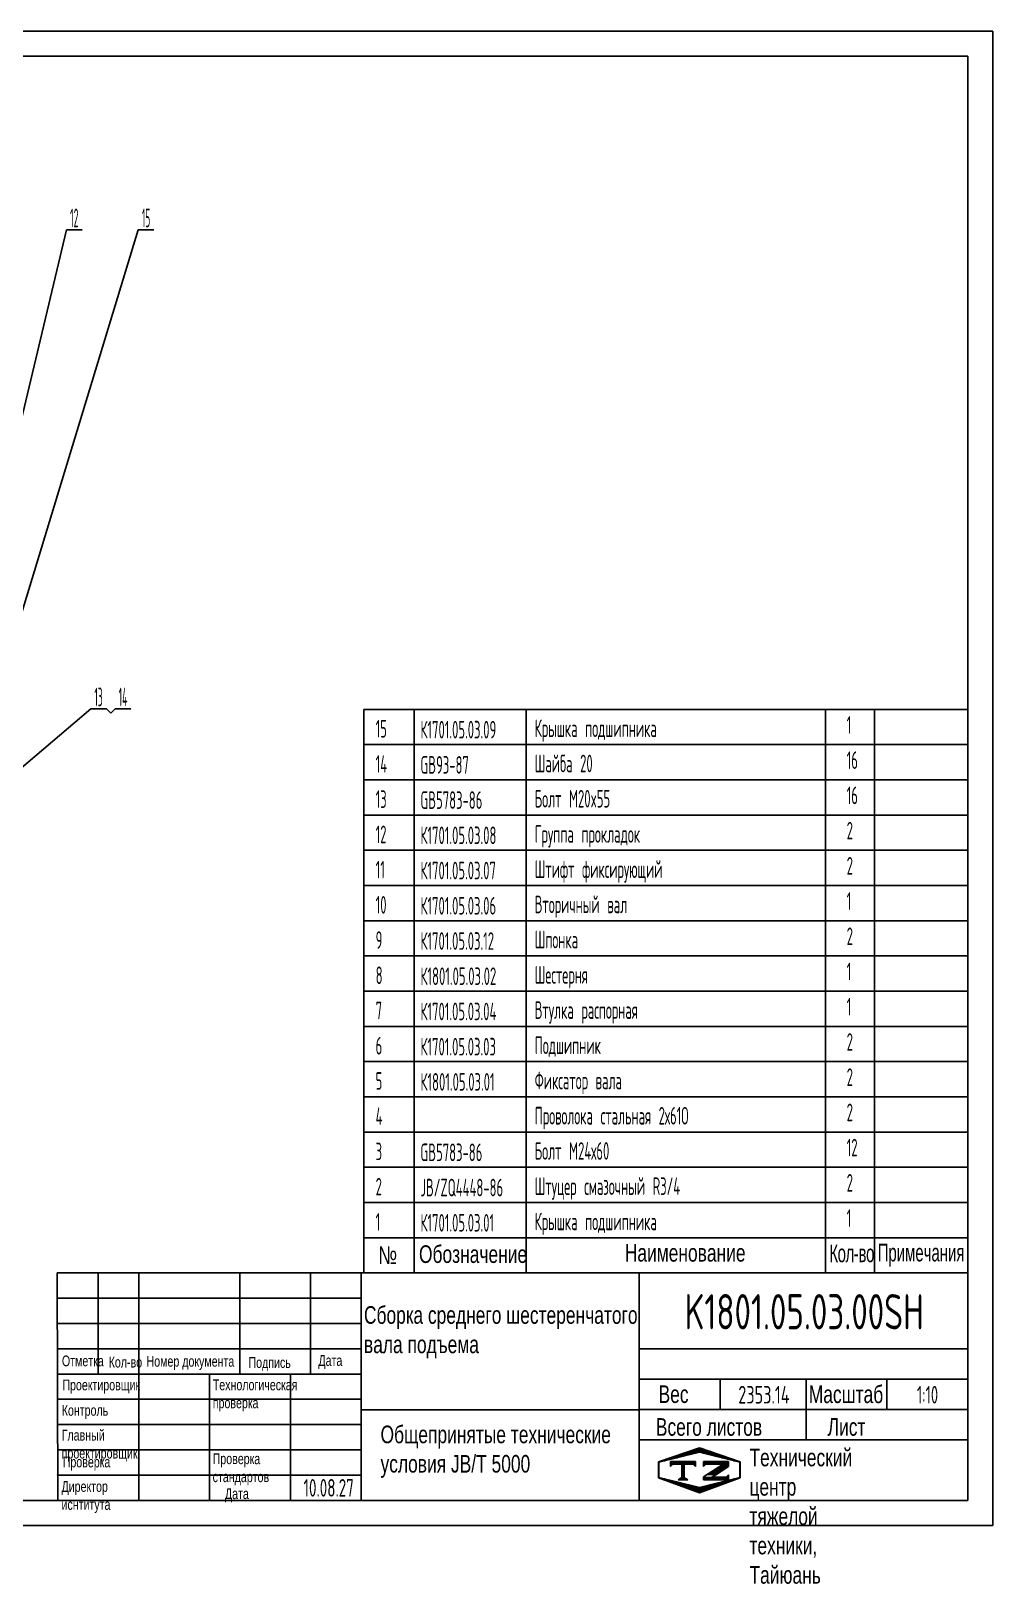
# Model space of a CAD drawing. Header units: millimetres. Extents: x 0 to 4200, y -116 to 2970.
# Drawn here: x 2289 to 4200, y -116 to 2970 of the extents above; entities that cross this region are included whole.
import ezdxf
from ezdxf.enums import TextEntityAlignment as Align

# ---------------------------------------------------------------- set-up
doc = ezdxf.new("R2010")
doc.units = ezdxf.units.MM
doc.header["$LTSCALE"] = 100
doc.header["$MEASUREMENT"] = 0
doc.linetypes.add('G', pattern=[2, 1.25, -0.25, 0.25, -0.25])
for name, color, linetype in [('01', 7, 'Continuous'), ('02', 1, 'Continuous'), ('05', 4, 'G'), ('11', 3, 'Continuous'), ('THICK', 7, 'Continuous')]:
    doc.layers.add(name, color=color, linetype=linetype)
doc.styles.add('HZLIB', font='TXT.shx', dxfattribs={"width": 0.5, "height": 35})
doc.styles.get("Standard").update_dxf_attribs({"font": 'isocp', "width": 0.707, "bigfont": 'intecad.shx'})

# ---------------------------------------------------------------- blocks, each defined once
blk = doc.blocks.new('*U17')
at = {"layer": '01'}
for points in [[(415, 292), (25, 292)], [(25, 292), (25, 5)], [(415, 5), (415, 292)], [(25, 5), (415, 5)]]:
    blk.add_lwpolyline(points, dxfattribs=at)
at = {"layer": '02'}
for points in [[(420, 297), (0, 297)], [(0, 297), (0, 0)], [(420, 0), (420, 297)], [(0, 0), (420, 0)]]:
    blk.add_lwpolyline(points, dxfattribs=at)
blk = doc.blocks.new('*X38')
at = {"color": 0}
for p, q in [((127.06, 7.8), (132.06, 7.8)), ((127.06, 7.5), (132.06, 7.5)), ((127.06, 7.2), (127.32, 7.2)), ((129.23, 6.3), (131.04, 6.3)), ((129.7, 6.6), (131.51, 6.6)), ((130.16, 6.9), (131.98, 6.9)), ((130.62, 7.2), (132.06, 7.2)), ((127.84, 5.4), (129.64, 5.4)), ((128.3, 5.7), (130.1, 5.7)), ((128.77, 6), (130.57, 6))]:
    blk.add_line(p, q, dxfattribs=at)
blk = doc.blocks.new('*X39')
at = {"color": 0}
for p, q in [((127.06, 4.8), (132.06, 4.8)), ((127.06, 4.5), (132.06, 4.5)), ((131.84, 5.1), (132.06, 5.1))]:
    blk.add_line(p, q, dxfattribs=at)
blk = doc.blocks.new('*X37')
at = {"color": 0}
for p, q in [((122.34, 4.5), (123.72, 4.5)), ((122.82, 4.8), (123.24, 4.8))]:
    blk.add_line(p, q, dxfattribs=at)
blk = doc.blocks.new('*X36')
at = {"color": 0}
for p, q in [((120.53, 7.8), (125.53, 7.8)), ((120.53, 7.5), (125.53, 7.5)), ((120.53, 7.2), (120.79, 7.2)), ((125.27, 7.2), (125.53, 7.2))]:
    blk.add_line(p, q, dxfattribs=at)
blk = doc.blocks.new('*X35')
at = {"color": 0}
for p, q in [((122.38, 9.3), (124.32, 9.3)), ((123.24, 9.6), (125.52, 9.6)), ((124.1, 9.9), (128.52, 9.9)), ((124.97, 10.2), (127.67, 10.2)), ((125.83, 10.5), (126.82, 10.5)), ((127.02, 9.6), (129.37, 9.6)), ((128.22, 9.3), (130.22, 9.3)), ((118.22, 7.8), (118.32, 7.8)), ((118.22, 7.5), (118.27, 7.5)), ((118.22, 7.2), (118.27, 7.2)), ((118.22, 6.9), (118.27, 6.9)), ((118.22, 6.6), (118.27, 6.6)), ((118.22, 6.3), (118.27, 6.3)), ((118.94, 8.1), (119.52, 8.1)), ((119.8, 8.4), (120.72, 8.4)), ((120.66, 8.7), (121.92, 8.7)), ((121.52, 9), (123.12, 9)), ((129.42, 9), (131.07, 9)), ((130.62, 8.7), (131.92, 8.7)), ((131.82, 8.4), (132.77, 8.4)), ((133.02, 8.1), (133.62, 8.1)), ((134.22, 7.8), (134.32, 7.8)), ((134.27, 7.5), (134.32, 7.5)), ((134.27, 7.2), (134.32, 7.2)), ((134.27, 6.9), (134.32, 6.9)), ((134.27, 6.6), (134.32, 6.6)), ((134.27, 6.3), (134.32, 6.3)), ((118.22, 6), (118.27, 6)), ((118.22, 5.7), (118.27, 5.7)), ((118.22, 5.4), (118.27, 5.4)), ((118.22, 5.1), (118.27, 5.1)), ((118.22, 4.8), (118.27, 4.8)), ((118.79, 4.5), (119.42, 4.5)), ((119.61, 4.2), (120.62, 4.2)), ((120.43, 3.9), (121.82, 3.9)), ((121.26, 3.6), (123.02, 3.6)), ((122.08, 3.3), (124.22, 3.3)), ((128.32, 3.3), (130.51, 3.3)), ((129.52, 3.6), (131.32, 3.6)), ((130.72, 3.9), (132.14, 3.9)), ((131.92, 4.2), (132.95, 4.2)), ((133.12, 4.5), (133.76, 4.5)), ((134.27, 6), (134.32, 6)), ((134.27, 5.7), (134.32, 5.7)), ((134.27, 5.4), (134.32, 5.4)), ((134.27, 5.1), (134.32, 5.1)), ((134.27, 4.8), (134.32, 4.8)), ((122.91, 3), (125.42, 3)), ((123.73, 2.7), (128.89, 2.7)), ((124.55, 2.4), (128.07, 2.4)), ((125.38, 2.1), (127.26, 2.1)), ((126.2, 1.8), (126.45, 1.8)), ((127.12, 3), (129.7, 3))]:
    blk.add_line(p, q, dxfattribs=at)

msp = doc.modelspace()

# ---------------------------------------------------------------- linework, layer by layer
for p, q in [((2950, 1622.0802), (2950, 502.0803)), ((2950, 1622.0802), (4150, 1622.0802)), ((3050, 1622.0802), (3050, 502.0803)), ((3272.7502, 1622.0802), (3272.7502, 502.0803)), ((3867.4873, 1622.0802), (3867.4873, 502.0803)), ((3964.3285, 1622.0802), (3964.3285, 502.0803)), ((4150, 1622.0802), (4150, 502.0803)), ((2950, 1552.0802), (4150, 1552.0802)), ((2950, 1482.0802), (4150, 1482.0802)), ((2950, 1412.0802), (4150, 1412.0802)), ((2950, 1342.0802), (4150, 1342.0802)), ((2950, 1272.0802), (4150, 1272.0802)), ((2950, 1202.0802), (4150, 1202.0802)), ((2950, 1132.0803), (4150, 1132.0803)), ((2950, 1062.0803), (4150, 1062.0803)), ((2950, 992.0803), (4150, 992.0803)), ((2950, 922.0803), (4150, 922.0803)), ((2950, 852.0803), (4150, 852.0803)), ((2950, 782.0803), (4150, 782.0803)), ((2950, 712.0803), (4150, 712.0803)), ((2950, 642.0803), (4150, 642.0803)), ((2950, 572.0803), (4150, 572.0803)), ((2950, 502.0803), (4150, 502.0803))]:
    msp.add_line(p, q)
at = {"layer": '02'}
for p, q in [((2161.6044, 1746.4771), (2358.9708, 2575.0814)), ((2223.9494, 1664.031), (2501.7192, 2575.0814)), ((2358.9708, 2575.0814), (2389.9708, 2575.0814)), ((2501.7192, 2575.0814), (2532.7192, 2575.0814)), ((2172.177, 1423.0672), (2407.2338, 1623.0975)), ((2407.2338, 1623.0975), (2438.2338, 1623.0975)), ((2438.2338, 1623.0975), (2447.0726, 1614.2587)), ((2447.0726, 1614.2587), (2455.9115, 1623.0975)), ((2455.9115, 1623.0975), (2486.9115, 1623.0975))]:
    msp.add_line(p, q, dxfattribs=at)
at = {"layer": 'THICK'}
for p, q in [((2340.3462, 502.0803), (2341.7175, 50.0097)), ((2340.3462, 502.0803), (4150, 502.0803)), ((2422.0597, 501.8623), (2422.0597, 502.0803)), ((2422.0857, 301.1601), (2422.0857, 502.0803)), ((2502.4538, 50.0097), (2502.4538, 502.0803)), ((2703.374, 301.1601), (2703.374, 502.0803)), ((2844.0182, 301.1601), (2844.0182, 502.0803)), ((2944.4784, 50.0097), (2944.4784, 502.0803)), ((3497.0091, 50.0097), (3497.0091, 502.0803)), ((4150, 50.0097), (4150, 502.0803)), ((2341.7175, 351.3901), (2944.4784, 351.3901)), ((3497.0091, 351.3901), (4150, 351.3901)), ((2341.7175, 301.1601), (2944.4784, 301.1601)), ((2643.098, 50.0097), (2643.098, 301.1601)), ((2803.8342, 50.0097), (2803.8342, 301.1601)), ((3497.0091, 291.114), (4150, 291.114)), ((3657.7453, 230.838), (3657.7453, 291.114)), ((3828.5276, 170.5619), (3828.5276, 291.114)), ((3989.2638, 230.838), (3989.2638, 291.114)), ((2944.4784, 229.9671), (3497.0091, 229.9671)), ((3497.0091, 230.838), (4150, 230.838)), ((3497.0091, 170.5619), (4150, 170.5619)), ((2341.7175, 50.0097), (4150, 50.0097))]:
    msp.add_line(p, q, dxfattribs=at)
at = {"layer": 'THICK', "color": 3}
for p, q in [((2341.7175, 451.8503), (2944.4784, 451.8503)), ((2341.7175, 401.6202), (2944.4784, 401.6202)), ((2341.7175, 250.93), (2944.4784, 250.93)), ((2341.7175, 200.6999), (2944.4784, 200.6999)), ((3535.7071, 126.4206), (3617.1305, 154.7803)), ((3617.1305, 154.7803), (3697.4964, 126.4206)), ((2341.7175, 150.4699), (2944.4784, 150.4699)), ((3535.7071, 94.8382), (3535.7071, 126.4206)), ((3536.2358, 125.7819), (3616.604, 145.8739)), ((3536.2358, 95.6438), (3536.2358, 125.7819)), ((3558.9296, 117.3111), (3558.9296, 127.3572)), ((3558.9296, 127.3572), (3609.1597, 127.3572)), ((3609.1597, 127.3572), (3609.1597, 117.3111)), ((3616.604, 145.8739), (3696.9721, 125.7819)), ((3624.5409, 127.3572), (3624.5409, 117.3111)), ((3624.5409, 127.3572), (3674.7709, 127.3572)), ((3674.7709, 127.3572), (3674.7709, 117.3111)), ((3696.9721, 125.7819), (3696.9721, 95.6438)), ((3697.4964, 126.4206), (3697.4964, 94.8382)), ((2341.7175, 100.2398), (2944.4784, 100.2398)), ((3617.1305, 65.1894), (3535.7071, 94.8382)), ((3616.604, 75.5518), (3536.2358, 95.6438)), ((3563.9526, 122.3342), (3558.9296, 117.3111)), ((3604.1367, 122.3342), (3563.9526, 122.3342)), ((3584.044, 97.1243), (3574.3122, 91.0012)), ((3581.8465, 122.3821), (3581.8465, 94.8281)), ((3584.044, 122.3821), (3584.044, 94.8281)), ((3584.044, 97.1243), (3593.7758, 91.0012)), ((3586.5554, 122.3821), (3586.5554, 94.8281)), ((3609.1597, 117.3111), (3604.1367, 122.3342)), ((3696.9721, 95.6438), (3616.604, 75.5518)), ((3697.4964, 94.8382), (3617.1305, 65.1894)), ((3624.5409, 117.3111), (3629.5639, 122.3342)), ((3664.096, 122.3342), (3624.5409, 96.7416)), ((3624.5409, 96.7416), (3624.5409, 91.0012)), ((3629.5639, 122.3342), (3664.096, 122.3342)), ((3649.036, 100.9376), (3641.3587, 96.0242)), ((3669.7465, 96.0242), (3641.3587, 96.0242)), ((3674.7696, 117.4071), (3649.036, 100.9376)), ((3674.7696, 101.0472), (3669.7465, 96.0242)), ((3674.7696, 91.0012), (3674.7696, 101.0472)), ((3574.3122, 91.0012), (3584.044, 91.0012)), ((3593.7758, 91.0012), (3584.044, 91.0012)), ((3624.5409, 91.0012), (3674.7696, 91.0012))]:
    msp.add_line(p, q, dxfattribs=at)
for p in [(2341.7175, 100.2398), (2341.7175, 50.0097)]:
    msp.add_point(p, dxfattribs=at)

# ---------------------------------------------------------------- block references
at = {"layer": '02', "xscale": 10, "yscale": 10, "zscale": 10}
msp.add_blockref('*U17', (0, 0), dxfattribs=at)
at = {"layer": 'THICK', "color": 3, "xscale": 10.0460136341635, "yscale": 10.0460136341627, "zscale": 10.04601363416272}
for name in ['*X35', '*X36', '*X38', '*X37', '*X39']:
    msp.add_blockref(name, (2348.0712, 47.5552), dxfattribs=at)

# ---------------------------------------------------------------- texts
at = {"style": 'HZLIB', "width": 0.5}
for s, p in [('1', (3909.422, 1573.6283)), ('15', (2973.3333, 1566.0802)), ('К1701.05.03.09', (3062.382, 1564.1951)), ('Крышка подшипника', (3289.4228, 1566.969)), ('14', (2973.3333, 1496.0802)), ('GB93-87', (3062.382, 1494.1961)), ('Шайба 20', (3289.4228, 1496.97)), ('16', (3909.422, 1503.6293)), ('13', (2973.3333, 1426.0802)), ('GB5783-86', (3062.382, 1424.1971)), ('Болт M20x55', (3289.4228, 1426.971)), ('16', (3909.422, 1433.6303)), ('12', (2973.3333, 1356.0802)), ('К1701.05.03.08', (3062.382, 1354.1981)), ('Группа прокладок', (3289.4228, 1356.972)), ('2', (3909.422, 1363.6313)), ('2', (3909.422, 1293.6323)), ('11', (2973.3333, 1286.0802)), ('К1701.05.03.07', (3062.382, 1284.1991)), ('Штифт фиксирующий', (3289.4228, 1286.973)), ('10', (2973.3333, 1216.0802)), ('К1701.05.03.06', (3062.382, 1214.2001)), ('Вторичный вал', (3289.4228, 1216.974)), ('1', (3909.422, 1223.6333)), ('9', (2973.3333, 1146.0803)), ('К1701.05.03.12', (3062.382, 1144.2011)), ('Шпонка', (3289.4228, 1146.975)), ('2', (3909.422, 1153.6343)), ('8', (2973.3333, 1076.0803)), ('Шестерня', (3289.4228, 1076.976)), ('1', (3909.422, 1083.6353)), ('К1801.05.03.02', (3062.382, 1074.2021)), ('7', (2973.3333, 1006.0803)), ('К1701.05.03.04', (3062.382, 1004.2031)), ('Втулка распорная', (3289.4228, 1006.977)), ('1', (3909.422, 1013.6363)), ('6', (2973.3333, 936.0803)), ('К1701.05.03.03', (3062.382, 934.2041)), ('Подшипник', (3289.4228, 936.978)), ('2', (3909.422, 943.6373)), ('5', (2973.3333, 866.0803)), ('К1801.05.03.01', (3062.382, 864.2051)), ('Фиксатор вала', (3289.4228, 866.979)), ('2', (3909.422, 873.6383)), ('2', (3909.422, 803.6393)), ('4', (2973.3333, 796.0803)), ('Проволока стальная 2х61О', (3289.4228, 796.98)), ('3', (2973.3333, 726.0803)), ('GB5783-86', (3062.382, 724.2071)), ('Болт М24х60', (3289.4228, 726.981)), ('12', (3909.422, 733.6403)), ('2', (2973.3333, 656.0803)), ('JB/ZQ4448-86', (3062.382, 654.2081)), ('Штуцер смазочный R3/4', (3289.4228, 656.982)), ('2', (3909.422, 663.6413)), ('1', (2973.3333, 586.0803)), ('К1701.05.03.01', (3062.382, 584.2091)), ('Крышка подшипника', (3289.4228, 586.983)), ('1', (3909.422, 593.6423))]:
    msp.add_text(s, height=35, dxfattribs=at).set_placement(p)
at = {"layer": '01', "attachment_point": 1}
for s, insert, char_height in [('{\\fArial|b0|i0|c204|p34;Отметка}', (2349.9212, 338.0061), 21.420644), ('{\\fArial|b0|i0|c204|p34;Кол-во}', (2442.8158, 335.542), 21.420644), ('{\\fArial|b0|i0|c204|p34;Номер документа}', (2518.0617, 337.1903), 21.420644), ('{\\fArial|b0|i0|c204|p34;Подпись}', (2720.6775, 334.7207), 21.420644), ('{\\fArial|b0|i0|c204|p34;Дата}', (2859.6084, 338.8275), 21.420644), ('{\\fArial|b0|i0|c204|p34;Проектировщик}', (2350.8638, 290.1586), 21.420644), ('{\\fArial|b0|i0|c204|p34;Технологическая\\Pпроверка}', (2649.6788, 290.3197), 21.420644), ('{\\fArial|b0|i0|c204|p34;Вес}', (3535.5966, 278.6399), 34.987052), ('{\\fArial|b0|i0|c204|p34;Контроль}', (2349.6335, 239.7031), 21.420644), ('{\\fArial|b0|i0|c204|p34;Главный\\Pпроектировщик}', (2349.4438, 190.3998), 21.420644), ('{\\fArial|b0|i0|c204|p34;Проверка}', (2351.5372, 137.1259), 21.420644), ('{\\fArial|b0|i0|c204|p34;Проверка\\Pстандартов}', (2649.4737, 143.4901), 21.420644), ('{\\fArial|b0|i0|c204|p34;Директор\\Pиснтитута}', (2349.1143, 88.4571), 21.420644), ('{\\fArial|b0|i0|c204|p34;Дата}', (2673.8111, 74.1397), 21.420644)]:
    msp.add_mtext(s, dxfattribs=dict(at, insert=insert, char_height=char_height))
at = {"layer": '01', "insert": (3716.1561, 152.8064), "char_height": 34.987052, "width": 1.644152, "attachment_point": 1}
msp.add_mtext('{\\fArial|b0|i0|c204|p34;Технический центр\\Pтяжелой техники, Тайюань}', dxfattribs=at)
at = {"layer": '02', "char_height": 35, "attachment_point": 1}
for s, insert in [('{\\fArial|b0|i0|c204|p34;\\C0;Обозначение}', (3059.4632, 556.9483)), ('{\\fArial|b0|i0|c204|p34;\\C0;Наименование}', (3468.431, 559.548)), ('{\\fArial|b0|i0|c204|p34;\\W0.607;\\T0.95;\\C0;Кол-во}', (3874.9749, 558.4712)), ('{\\fArial|b0|i0|c204|p34;\\W0.607;\\C0;Примечания}', (3971.0462, 559.9951)), ('{\\fArial|b0|i0|c204|p34;\\C3;Сборка среднего шестеренчатого\\Pвала подъема}', (2950.103, 436.007)), ('{\\fArial|b0|i0|c204|p34;\\C0;Общепринятые технические\\Pусловия \\fArial|b0|i0|c0|p34;JB/T 5000}', (2983.0707, 198.6744)), ('{\\fArial|b0|i0|c204|p34;\\C0;Всего листов}', (3530.1547, 213.4717))]:
    msp.add_mtext(s, dxfattribs=dict(at, insert=insert))
for s, insert, width in [('{\\fArial|b0|i0|c204|p34;\\C0;№}', (2978.956, 554.7543), 5.024847), ('{\\fArial|b0|i0|c204|p34;\\C0;Лист}', (3871.493, 213.4717), 1.31791)]:
    msp.add_mtext(s, dxfattribs=dict(at, insert=insert, width=width))
at = {"layer": '05', "insert": (3834.0513, 278.4744), "char_height": 35.001052, "attachment_point": 1}
msp.add_mtext('{\\fArial|b0|i0|c204|p34;\\C0;Масштаб}', dxfattribs=at)
at = {"layer": '11'}
for s, height, width, p, p2 in [('12', 37.12311, 0.407643, (2366.0716, 2580.0814), (2382.8701, 2580.0814)), ('15', 37.12311, 0.406555, (2508.983, 2580.0814), (2525.4554, 2580.0814)), ('13', 37.12311, 0.406555, (2414.4976, 1628.0975), (2430.97, 1628.0975)), ('14', 37.12311, 0.409855, (2462.6628, 1628.0975), (2480.1602, 1628.0975)), ('K1801.05.03.00SH', 70, 0.696129, (3587.3243, 390), (4062.6757, 390)), ('2353.14', 35, 0.686271, (3693.9586, 242.5), (3796.0414, 242.5)), ('1:10', 35, 0.6497, (4048.957, 242.5), (4091.043, 242.5)), ('10.08.27', 35, 0.642055, (2830, 57.5), (2930, 57.5))]:
    msp.add_text(s, height=height, dxfattribs=dict(at, width=width)).set_placement(p, p2, align=Align.FIT)

doc.saveas('drawing.dxf')
